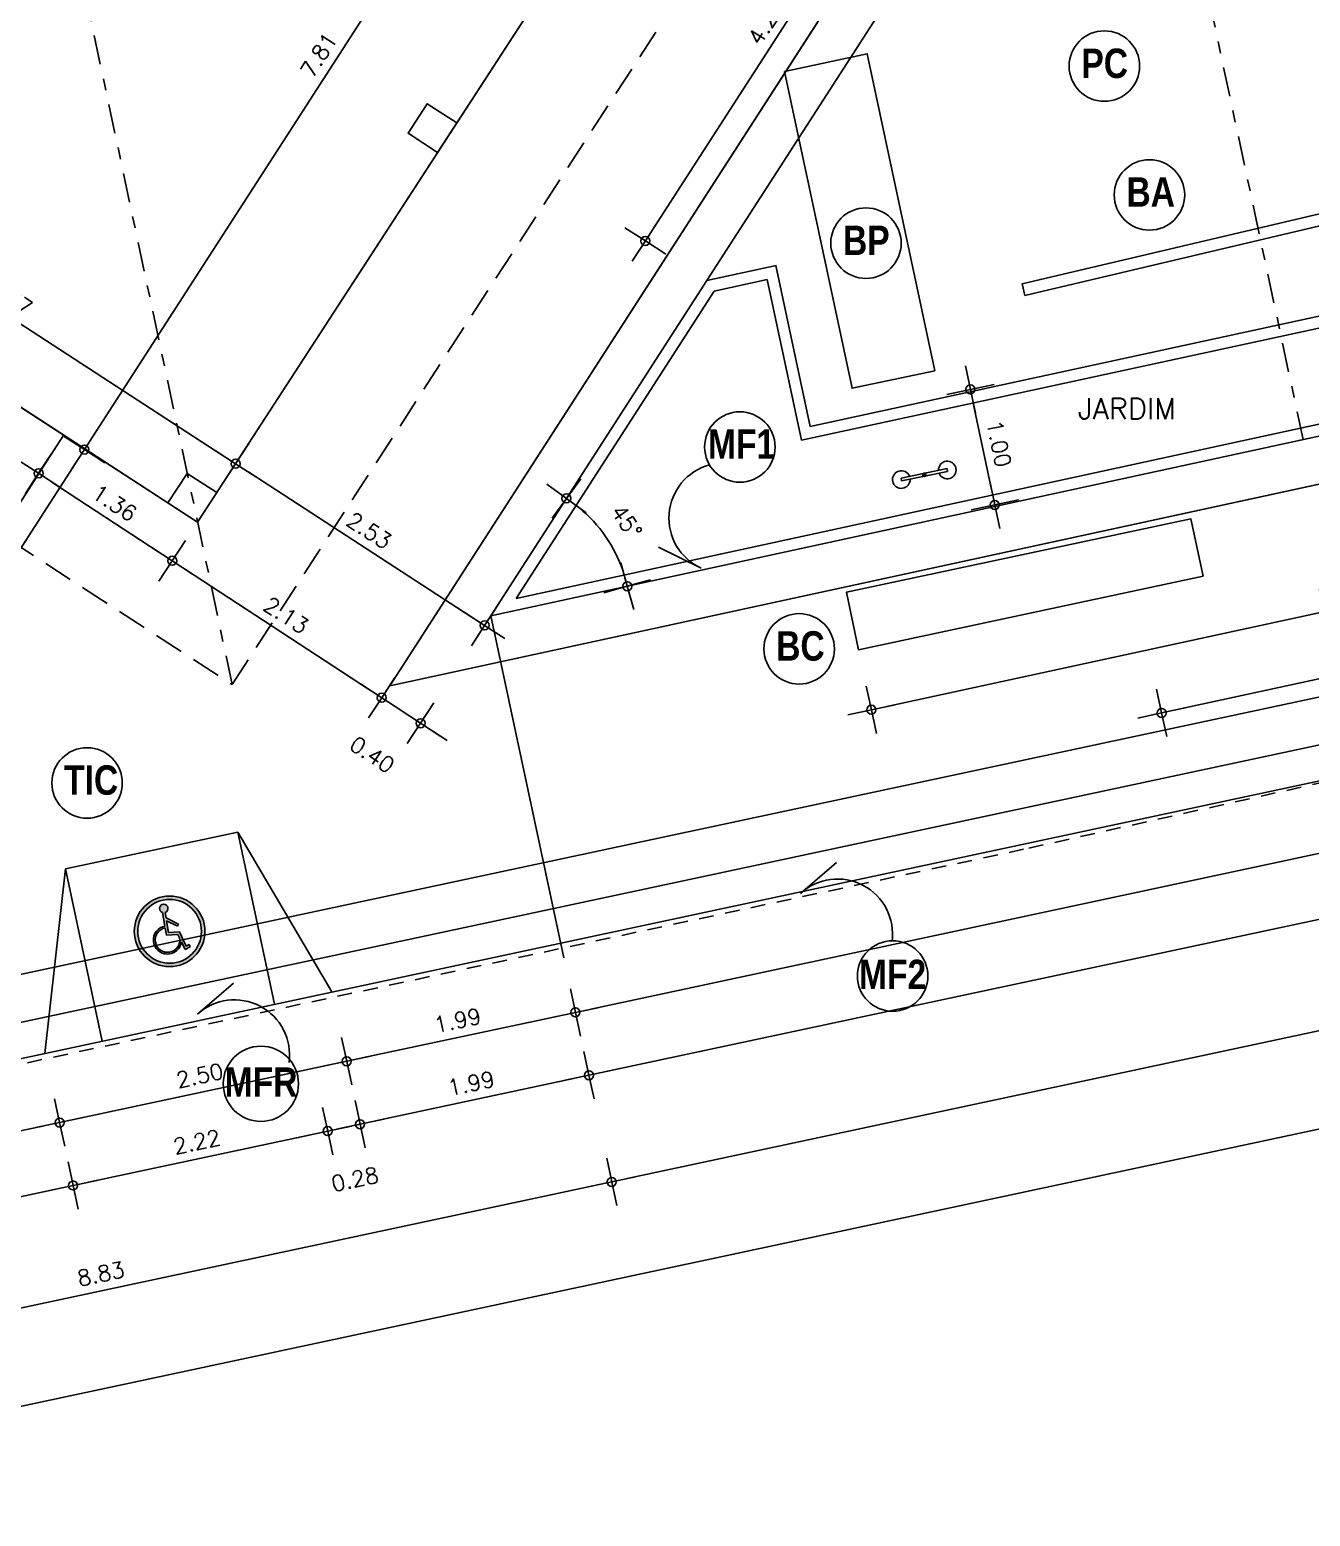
# Model space of a CAD drawing. Extents: x -599692 to 469028, y -9431878 to 9424999.
# Drawn here: x 2088.88 to 2099.79, y -491.66 to -479 of the extents above; entities that cross this region are included whole.
import ezdxf
from ezdxf.enums import TextEntityAlignment as Align

# ---------------------------------------------------------------- set-up
doc = ezdxf.new("R2010")
doc.units = 0
doc.header["$LTSCALE"] = 0.5
doc.header["$MEASUREMENT"] = 0
doc.header["$PDMODE"] = 34
for name, pattern in [('DASHDOT', [1, 0.5, -0.25, 0, -0.25]), ('DASHED', [0.75, 0.5, -0.25]), ('HIDDEN', [0.375, 0.25, -0.125])]:
    doc.linetypes.add(name, pattern=pattern)
doc.layers.get('0').update_dxf_attribs({"linetype": 'CONTINUOUS'})
doc.layers.get('DEFPOINTS').update_dxf_attribs({"linetype": 'CONTINUOUS'})
for name, color, linetype in [('1', 1, 'CONTINUOUS'), ('COTAS', 2, 'CONTINUOUS'), ('DEMOLIR', 253, 'HIDDEN'), ('EIXO', 253, 'DASHDOT'), ('HACH', 8, 'CONTINUOUS'), ('LAY', 7, 'CONTINUOUS'), ('P1', 1, 'CONTINUOUS'), ('P2', 2, 'CONTINUOUS'), ('P3', 3, 'CONTINUOUS'), ('P6', 4, 'CONTINUOUS'), ('PROJEÇÃO', 1, 'DASHED'), ('PVISTA', 1, 'CONTINUOUS'), ('TEXT', 3, 'CONTINUOUS'), ('TEXTO', 3, 'CONTINUOUS')]:
    doc.layers.add(name, color=color, linetype=linetype)
doc.styles.add('ARIAL', font='ARIALNB.TTF')
doc.styles.add('ROMANS', font='romans')
doc.dimstyles.new('BOLA50$0', dxfattribs={"dimscale": 0.5, "dimtxt": 0.25, "dimasz": 0.18, "dimexe": 0.18, "dimexo": 0.0625, "dimgap": 0.1, "dimtad": 1, "dimzin": 0, "dimdsep": 46, "dimtxsty": 'ROMANS', "dimblk1": 'BOLA', "dimblk2": 'BOLA', "dimsah": 1, "dimcen": 0.09, "dimse1": 1, "dimse2": 1, "dimclrt": 256, "dimadec": 0, "dimazin": 0, "dimtfac": 1, "dimtofl": 0, "dimtmove": 2, "dimatfit": 3, "dimldrblk": 'BOLA', "dimfxl": 1, "dimtolj": 1, "dimtzin": 0, "dimarcsym": 0})
doc.dimstyles.new('BOLA50$2', dxfattribs={"dimscale": 0.5, "dimtxt": 0.2, "dimasz": 0.18, "dimexe": 0.18, "dimexo": 0.0625, "dimgap": 0.2, "dimtad": 1, "dimzin": 4, "dimdsep": 46, "dimtxsty": 'ROMANS', "dimblk1": 'BOLA', "dimblk2": 'BOLA', "dimsah": 1, "dimcen": 0.09, "dimse1": 1, "dimse2": 1, "dimclrd": 256, "dimclrt": 3, "dimadec": 0, "dimazin": 0, "dimtfac": 1, "dimtofl": 0, "dimtmove": 2, "dimatfit": 3, "dimldrblk": 'BOLA', "dimfxl": 1, "dimtolj": 1, "dimtzin": 0, "dimarcsym": 0})

# ---------------------------------------------------------------- blocks, each defined once
blk = doc.blocks.new('A$C44756B37')
at = {"layer": 'PVISTA'}
for p, q in [((0.126, 0.484), (0.143, 0.324)), ((0.155, 0.483), (0.162, 0.42)), ((0.162, 0.42), (0.302, 0.338)), ((0.166, 0.385), (0.181, 0.248)), ((0.166, 0.385), (0.287, 0.314)), ((0.146, 0.304), (0.155, 0.219)), ((0.155, 0.219), (0.287, 0.219)), ((0.181, 0.248), (0.306, 0.248)), ((0.302, 0.338), (0.287, 0.314)), ((0.287, 0.219), (0.304, 0.177)), ((0.306, 0.248), (0.375, 0.079)), ((0.322, 0.133), (0.359, 0.042)), ((0.359, 0.042), (0.42, 0.067)), ((0.375, 0.079), (0.409, 0.093)), ((0.409, 0.093), (0.42, 0.067))]:
    blk.add_line(p, q, dxfattribs=at)
blk.add_lwpolyline([(0.146, 0.304, 2.388986), (0.304, 0.177, -0.830114)], format="xyb", dxfattribs=at)
for centre, radius, start, end in [((0.143, 0.53), 0.0491, 284.7935, 250.3107), ((0.162, 0.163), 0.163, 96.6867, 349.3931)]:
    blk.add_arc(centre, radius, start, end, dxfattribs=at)
blk = doc.blocks.new('A$C6E743D22')
at = {"layer": '1', "ltscale": 3}
h = blk.add_hatch(color=256, dxfattribs=at)
h.paths.add_polyline_path([(0, 0.408, 1), (0.816, 0.408, 1)])
h.paths.add_polyline_path([(0.776, 0.408, -1), (0.04, 0.408, -1)], flags=16)
h.paths.add_polyline_path([(0.624, 0.24), (0.635, 0.213), (0.574, 0.188), (0.537, 0.279, -0.360974), (0.377, 0.147, -0.943286), (0.359, 0.471), (0.341, 0.631, -6.596073), (0.37, 0.63), (0.377, 0.567), (0.517, 0.485), (0.502, 0.46), (0.381, 0.531), (0.396, 0.395), (0.522, 0.395), (0.59, 0.226)], flags=0)
h.paths.add_polyline_path([(0.519, 0.324, -2.386956), (0.361, 0.451), (0.37, 0.366), (0.502, 0.366)], flags=0)
h = blk.add_hatch(color=256, dxfattribs=at)
h.paths.add_polyline_path([(0.37, 0.63), (0.377, 0.567), (0.517, 0.485), (0.502, 0.46), (0.381, 0.531), (0.396, 0.395), (0.522, 0.395), (0.59, 0.226), (0.624, 0.24), (0.635, 0.213), (0.574, 0.188), (0.537, 0.279, -0.360974), (0.377, 0.147, -0.943286), (0.359, 0.471), (0.341, 0.631, -6.596073)])
h.paths.add_polyline_path([(0.519, 0.324), (0.502, 0.366), (0.37, 0.366), (0.361, 0.451, 2.386956)])
at = {"layer": 'TEXT'}
for radius in [0.408, 0.368]:
    blk.add_circle((0.408, 0.408), radius, dxfattribs=at)
at = {"layer": 'HACH', "ltscale": 3}
blk.add_blockref('A$C44756B37', (0.215, 0.147), dxfattribs=at)
blk = doc.blocks.new('A$C206D7CE9')
at = {"layer": 'HACH', "ltscale": 3, "xscale": 5.510876380422942, "yscale": 5.510876380422942, "zscale": 5.510876380422942}
blk.add_blockref('A$C6E743D22', (0, 0), dxfattribs=at)
blk = doc.blocks.new('A$C53B24436')
at = {"layer": 'PVISTA', "xscale": 0.2675669915776192, "yscale": 0.2675669915776192, "zscale": 0.2675669915776192, "rotation": 16.99718398011538}
blk.add_blockref('A$C206D7CE9', (-0.065, 0.028), dxfattribs=at)
blk = doc.blocks.new('VIVÊNCIA')
at = {"layer": 'EIXO'}
blk.add_line((2146.98, -457.66), (2146.98, -443.789), dxfattribs=at)
at = {"layer": 'P1'}
for p, q in [((2146.98, -456.246), (2152.501, -450.724)), ((2143.608, -452.874), (2146.98, -456.246))]:
    blk.add_line(p, q, dxfattribs=at)
at = {"layer": 'P2'}
blk.add_lwpolyline([(2146.98, -456.246), (2143.608, -452.874), (2144.694, -452.874), (2144.694, -448.574), (2143.608, -448.574), (2146.98, -445.203), (2152.501, -450.724), (2146.98, -456.246)], dxfattribs=at)
at = {"layer": 'P6'}
for points in [[(2149.634, -453.591), (2149.846, -453.379), (2149.634, -453.167), (2149.422, -453.379)], [(2146.98, -456.246), (2147.192, -456.034), (2146.98, -455.822), (2146.767, -456.034)]]:
    blk.add_lwpolyline(points, close=True, dxfattribs=at)
at = {"layer": 'PROJEÇÃO'}
for p, q in [((2146.98, -457.66), (2153.915, -450.724)), ((2142.194, -452.874), (2146.98, -457.66))]:
    blk.add_line(p, q, dxfattribs=at)
at = {"layer": 'TEXTO', "color": 3, "style": 'ROMANS'}
for tag, p in [('P8', (2144.854, -449.234)), ('C1', (2141.106, -450.573))]:
    blk.add_attdef(tag, text='', height=0.12, dxfattribs=at).set_placement(p, align=Align.MIDDLE_CENTER)
blk = doc.blocks.new('BOLA')
for q in [(0, 1.528), (-1.528, 0), (0, -1.528), (1.528, 0)]:
    blk.add_line((0, 0), q)
blk.add_circle((0, 0), 0.284)
blk = doc.blocks.new('*D211')
at = {"layer": 'COTAS', "color": 253, "lineweight": -2, "transparency": 16777216}
blk.add_arc((2096.317, -471.367), 2.359, 240.4732, 324.2077, dxfattribs=at)
at = {"layer": 'DEFPOINTS', "color": 0, "transparency": 16777216}
for p in [(2096.317, -471.367, 23.401), (2096.317, -471.367, 23.401), (2096.206, -473.724), (2093.397, -475.896, 23.401), (2110.334, -480.301, 23.401)]:
    blk.add_point(p, dxfattribs=at)
at = {"layer": 'COTAS', "color": 253, "lineweight": -2, "transparency": 16777216, "xscale": 0.135, "yscale": 0.135, "zscale": 0.135}
for p, rotation in [((2098.307, -472.635), 55.84712973515869), ((2095.039, -473.35), 148.8337923055301)]:
    blk.add_blockref('BOLA', p, dxfattribs=dict(at, rotation=rotation))
at = {"layer": 'COTAS', "color": 3, "transparency": 16777216, "insert": (2096.775, -473.459), "char_height": 0.135, "attachment_point": 5, "rotation": 12.3405, "style": 'ROMANS'}
blk.add_mtext('\\A1;90°', dxfattribs=at)
blk = doc.blocks.new('*D215')
at = {"layer": 'COTAS', "color": 253, "lineweight": -2, "transparency": 16777216}
blk.add_line((2094.199, -480.686), (2096.352, -477.344), dxfattribs=at)
at = {"layer": 'DEFPOINTS', "color": 0, "transparency": 16777216}
for p in [(2096.425, -477.231), (2096.949, -477.568, 8.021), (2094.649, -481.137, 15.778)]:
    blk.add_point(p, dxfattribs=at)
at = {"layer": 'COTAS', "color": 253, "lineweight": -2, "transparency": 16777216, "xscale": 0.135, "yscale": 0.135, "zscale": 0.135}
for p, rotation in [((2096.425, -477.231), 57.20373872580974), ((2094.126, -480.799), 237.2037387258097)]:
    blk.add_blockref('BOLA', p, dxfattribs=dict(at, rotation=rotation))
at = {"layer": 'COTAS', "transparency": 16777216, "insert": (2095.156, -478.938), "char_height": 0.135, "attachment_point": 5, "rotation": 57.2037, "style": 'ROMANS'}
blk.add_mtext('\\A1;4.25', dxfattribs=at)
blk = doc.blocks.new('*D220')
at = {"layer": 'COTAS', "color": 253, "lineweight": -2, "transparency": 16777216}
blk.add_line((2096.922, -482.195), (2097.074, -482.915), dxfattribs=at)
at = {"layer": 'DEFPOINTS', "color": 0, "transparency": 16777216}
for p in [(2095.525, -482.353, 23.196), (2099.728, -482.491, 24.028), (2097.102, -483.047)]:
    blk.add_point(p, dxfattribs=at)
at = {"layer": 'COTAS', "color": 253, "lineweight": -2, "transparency": 16777216, "xscale": 0.135, "yscale": 0.135, "zscale": 0.135}
for p, rotation in [((2096.894, -482.063), 101.9630715646579), ((2097.102, -483.047), 281.9630715646579)]:
    blk.add_blockref('BOLA', p, dxfattribs=dict(at, rotation=rotation))
at = {"layer": 'COTAS', "transparency": 16777216, "insert": (2097.137, -482.525), "char_height": 0.135, "attachment_point": 5, "rotation": 281.9631, "style": 'ROMANS'}
blk.add_mtext('\\A1;1.00', dxfattribs=at)
blk = doc.blocks.new('*D222')
at = {"layer": 'COTAS', "color": 253, "lineweight": -2, "transparency": 16777216}
blk.add_line((2096.183, -484.763), (2103.984, -483.071), dxfattribs=at)
at = {"layer": 'DEFPOINTS', "color": 0, "transparency": 16777216}
for p in [(2103.593, -480.629, 9.786), (2104.116, -483.042), (2095.739, -483.356, 23.408)]:
    blk.add_point(p, dxfattribs=at)
at = {"layer": 'COTAS', "color": 253, "lineweight": -2, "transparency": 16777216, "xscale": 0.135, "yscale": 0.135, "zscale": 0.135}
for p, rotation in [((2104.116, -483.042), 12.24024774079845), ((2096.051, -484.792), 192.2402477407984)]:
    blk.add_blockref('BOLA', p, dxfattribs=dict(at, rotation=rotation))
at = {"layer": 'COTAS', "transparency": 16777216, "insert": (2100.053, -483.778), "char_height": 0.135, "attachment_point": 5, "rotation": 12.2402, "style": 'ROMANS'}
blk.add_mtext('\\A1;8.25', dxfattribs=at)
blk = doc.blocks.new('*D225')
at = {"layer": 'COTAS', "color": 253, "lineweight": -2, "transparency": 16777216}
blk.add_line((2098.654, -484.79), (2101.703, -484.129), dxfattribs=at)
at = {"layer": 'DEFPOINTS', "color": 0, "transparency": 16777216}
for p in [(2101.407, -482.127, 11.447), (2098.094, -482.845, 13.743), (2101.835, -484.1)]:
    blk.add_point(p, dxfattribs=at)
at = {"layer": 'COTAS', "color": 253, "lineweight": -2, "transparency": 16777216, "xscale": 0.135, "yscale": 0.135, "zscale": 0.135}
for p, rotation in [((2101.835, -484.1), 12.24024774079799), ((2098.522, -484.819), 192.240247740798)]:
    blk.add_blockref('BOLA', p, dxfattribs=dict(at, rotation=rotation))
at = {"layer": 'COTAS', "transparency": 16777216, "insert": (2100.148, -484.32), "char_height": 0.135, "attachment_point": 5, "rotation": 12.2402, "style": 'ROMANS'}
blk.add_mtext('\\A1;3.39', dxfattribs=at)
blk = doc.blocks.new('*D232')
at = {"layer": 'COTAS', "color": 253, "lineweight": -2, "transparency": 16777216}
blk.add_line((2086.762, -488.815), (2089.006, -488.335), dxfattribs=at)
at = {"layer": 'DEFPOINTS', "color": 0, "transparency": 16777216}
for p in [(2089.039, -487.842, 24.028), (2086.531, -488.378, 24.028), (2089.138, -488.307)]:
    blk.add_point(p, dxfattribs=at)
at = {"layer": 'COTAS', "color": 253, "lineweight": -2, "transparency": 16777216, "xscale": 0.135, "yscale": 0.135, "zscale": 0.135}
for p, rotation in [((2089.138, -488.307), 12.0604837379176), ((2086.63, -488.843), 192.0604837379176)]:
    blk.add_blockref('BOLA', p, dxfattribs=dict(at, rotation=rotation))
at = {"layer": 'COTAS', "transparency": 16777216, "insert": (2087.854, -488.436), "char_height": 0.135, "attachment_point": 5, "rotation": 12.0605, "style": 'ROMANS'}
blk.add_mtext('\\A1;2.56', dxfattribs=at)
blk = doc.blocks.new('*D233')
at = {"layer": 'COTAS', "color": 253, "lineweight": -2, "transparency": 16777216}
blk.add_line((2089.27, -488.279), (2091.451, -487.813), dxfattribs=at)
at = {"layer": 'DEFPOINTS', "color": 0, "transparency": 16777216}
for p in [(2091.484, -487.32, 24.028), (2089.039, -487.842, 24.028), (2091.583, -487.785)]:
    blk.add_point(p, dxfattribs=at)
at = {"layer": 'COTAS', "color": 253, "lineweight": -2, "transparency": 16777216, "xscale": 0.135, "yscale": 0.135, "zscale": 0.135}
for p, rotation in [((2091.583, -487.785), 12.0604837379176), ((2089.138, -488.307), 192.0604837379176)]:
    blk.add_blockref('BOLA', p, dxfattribs=dict(at, rotation=rotation))
at = {"layer": 'COTAS', "transparency": 16777216, "insert": (2090.331, -487.907), "char_height": 0.135, "attachment_point": 5, "rotation": 12.0605, "style": 'ROMANS'}
blk.add_mtext('\\A1;2.50', dxfattribs=at)
blk = doc.blocks.new('*D234')
at = {"layer": 'COTAS', "color": 253, "lineweight": -2, "transparency": 16777216}
blk.add_line((2091.715, -487.757), (2093.399, -487.397), dxfattribs=at)
at = {"layer": 'DEFPOINTS', "color": 0, "transparency": 16777216}
for p in [(2092.81, -483.992, 22.689), (2091.484, -487.32, 24.028), (2093.531, -487.369)]:
    blk.add_point(p, dxfattribs=at)
at = {"layer": 'COTAS', "color": 253, "lineweight": -2, "transparency": 16777216, "xscale": 0.135, "yscale": 0.135, "zscale": 0.135}
for p, rotation in [((2093.531, -487.369), 12.0604837379176), ((2091.583, -487.785), 192.0604837379176)]:
    blk.add_blockref('BOLA', p, dxfattribs=dict(at, rotation=rotation))
at = {"layer": 'COTAS', "transparency": 16777216, "insert": (2092.527, -487.437), "char_height": 0.135, "attachment_point": 5, "rotation": 12.0605, "style": 'ROMANS'}
blk.add_mtext('\\A1;1.99', dxfattribs=at)
blk = doc.blocks.new('*D235')
at = {"layer": 'COTAS', "color": 253, "lineweight": -2, "transparency": 16777216}
blk.add_line((2093.663, -487.34), (2107.332, -484.42), dxfattribs=at)
at = {"layer": 'DEFPOINTS', "color": 0, "transparency": 16777216}
for p in [(2106.734, -480.971, 7.756), (2092.81, -483.992, 22.689), (2107.464, -484.392)]:
    blk.add_point(p, dxfattribs=at)
at = {"layer": 'COTAS', "color": 253, "lineweight": -2, "transparency": 16777216, "xscale": 0.135, "yscale": 0.135, "zscale": 0.135}
for p, rotation in [((2107.464, -484.392), 12.0604837379176), ((2093.531, -487.369), 192.0604837379176)]:
    blk.add_blockref('BOLA', p, dxfattribs=dict(at, rotation=rotation))
at = {"layer": 'COTAS', "transparency": 16777216, "insert": (2100.468, -485.741), "char_height": 0.135, "attachment_point": 5, "rotation": 12.0605, "style": 'ROMANS'}
blk.add_mtext('\\A1;14.25', dxfattribs=at)
blk = doc.blocks.new('*D236')
at = {"layer": 'COTAS', "color": 253, "lineweight": -2, "transparency": 16777216}
blk.add_line((2085.138, -489.722), (2089.121, -488.871), dxfattribs=at)
at = {"layer": 'DEFPOINTS', "color": 0, "transparency": 16777216}
for p in [(2089.039, -487.842, 24.028), (2084.792, -488.75, 24.028), (2089.253, -488.843)]:
    blk.add_point(p, dxfattribs=at)
at = {"layer": 'COTAS', "color": 253, "lineweight": -2, "transparency": 16777216, "xscale": 0.135, "yscale": 0.135, "zscale": 0.135}
for p, rotation in [((2089.253, -488.843), 12.06048373791165), ((2085.006, -489.75), 192.0604837379116)]:
    blk.add_blockref('BOLA', p, dxfattribs=dict(at, rotation=rotation))
at = {"layer": 'COTAS', "transparency": 16777216, "insert": (2087.1, -489.157), "char_height": 0.135, "attachment_point": 5, "rotation": 12.0605, "style": 'ROMANS'}
blk.add_mtext('\\A1;4.34', dxfattribs=at)
blk = doc.blocks.new('*D237')
at = {"layer": 'COTAS', "color": 253, "lineweight": -2, "transparency": 16777216}
blk.add_line((2089.385, -488.815), (2091.289, -488.408), dxfattribs=at)
at = {"layer": 'DEFPOINTS', "color": 0, "transparency": 16777216}
for p in [(2091.207, -487.379, 24.028), (2089.039, -487.842, 24.028), (2091.421, -488.38)]:
    blk.add_point(p, dxfattribs=at)
at = {"layer": 'COTAS', "color": 253, "lineweight": -2, "transparency": 16777216, "xscale": 0.135, "yscale": 0.135, "zscale": 0.135}
for p, rotation in [((2091.421, -488.38), 12.06048373791273), ((2089.253, -488.843), 192.0604837379127)]:
    blk.add_blockref('BOLA', p, dxfattribs=dict(at, rotation=rotation))
at = {"layer": 'COTAS', "transparency": 16777216, "insert": (2090.307, -488.472), "char_height": 0.135, "attachment_point": 5, "rotation": 12.0605, "style": 'ROMANS'}
blk.add_mtext('\\A1;2.22', dxfattribs=at)
blk = doc.blocks.new('*D238')
at = {"layer": 'COTAS', "color": 253, "lineweight": -2, "transparency": 16777216}
for p, q in [((2091.829, -488.292), (2091.961, -488.264)), ((2091.289, -488.408), (2091.157, -488.436))]:
    blk.add_line(p, q, dxfattribs=at)
at = {"layer": 'DEFPOINTS', "color": 0, "transparency": 16777216}
for p in [(2091.207, -487.379, 24.028), (2091.484, -487.32, 24.028), (2091.697, -488.321)]:
    blk.add_point(p, dxfattribs=at)
at = {"layer": 'COTAS', "color": 253, "lineweight": -2, "transparency": 16777216, "xscale": 0.135, "yscale": 0.135, "zscale": 0.135}
for p, rotation in [((2091.421, -488.38), 12.06048373791272), ((2091.697, -488.321), 192.0604837379127)]:
    blk.add_blockref('BOLA', p, dxfattribs=dict(at, rotation=rotation))
at = {"layer": 'COTAS', "transparency": 16777216, "insert": (2091.653, -488.79), "char_height": 0.135, "attachment_point": 5, "rotation": 12.0605, "style": 'ROMANS'}
blk.add_mtext('\\A1;0.28', dxfattribs=at)
blk = doc.blocks.new('*D239')
at = {"layer": 'COTAS', "color": 253, "lineweight": -2, "transparency": 16777216}
blk.add_line((2091.829, -488.292), (2093.514, -487.932), dxfattribs=at)
at = {"layer": 'DEFPOINTS', "color": 0, "transparency": 16777216}
for p in [(2093.432, -486.904, 24.028), (2091.484, -487.32, 24.028), (2093.646, -487.904)]:
    blk.add_point(p, dxfattribs=at)
at = {"layer": 'COTAS', "color": 253, "lineweight": -2, "transparency": 16777216, "xscale": 0.135, "yscale": 0.135, "zscale": 0.135}
for p, rotation in [((2093.646, -487.904), 12.06048373791272), ((2091.697, -488.321), 192.0604837379127)]:
    blk.add_blockref('BOLA', p, dxfattribs=dict(at, rotation=rotation))
at = {"layer": 'COTAS', "transparency": 16777216, "insert": (2092.642, -487.973), "char_height": 0.135, "attachment_point": 5, "rotation": 12.0605, "style": 'ROMANS'}
blk.add_mtext('\\A1;1.99', dxfattribs=at)
blk = doc.blocks.new('*D240')
at = {"layer": 'COTAS', "color": 253, "lineweight": -2, "transparency": 16777216}
blk.add_line((2093.778, -487.876), (2107.447, -484.956), dxfattribs=at)
at = {"layer": 'DEFPOINTS', "color": 0, "transparency": 16777216}
for p in [(2106.734, -480.971, 7.756), (2107.579, -484.927), (2093.432, -486.904, 24.028)]:
    blk.add_point(p, dxfattribs=at)
at = {"layer": 'COTAS', "color": 253, "lineweight": -2, "transparency": 16777216, "xscale": 0.135, "yscale": 0.135, "zscale": 0.135}
for p, rotation in [((2107.579, -484.927), 12.06048373791272), ((2093.646, -487.904), 192.0604837379127)]:
    blk.add_blockref('BOLA', p, dxfattribs=dict(at, rotation=rotation))
at = {"layer": 'COTAS', "transparency": 16777216, "insert": (2100.583, -486.276), "char_height": 0.135, "attachment_point": 5, "rotation": 12.0605, "style": 'ROMANS'}
blk.add_mtext('\\A1;14.25', dxfattribs=at)
blk = doc.blocks.new('*D241')
at = {"layer": 'COTAS', "color": 253, "lineweight": -2, "transparency": 16777216}
blk.add_line((2085.332, -490.63), (2093.708, -488.84), dxfattribs=at)
at = {"layer": 'DEFPOINTS', "color": 0, "transparency": 16777216}
for p in [(2093.432, -486.904, 24.028), (2084.792, -488.75, 24.028), (2093.84, -488.812)]:
    blk.add_point(p, dxfattribs=at)
at = {"layer": 'COTAS', "color": 253, "lineweight": -2, "transparency": 16777216, "xscale": 0.135, "yscale": 0.135, "zscale": 0.135}
for p, rotation in [((2093.84, -488.812), 12.06048373791147), ((2085.2, -490.658), 192.0604837379115)]:
    blk.add_blockref('BOLA', p, dxfattribs=dict(at, rotation=rotation))
at = {"layer": 'COTAS', "transparency": 16777216, "insert": (2089.49, -489.596), "char_height": 0.135, "attachment_point": 5, "rotation": 12.0605, "style": 'ROMANS'}
blk.add_mtext('\\A1;8.83', dxfattribs=at)
blk = doc.blocks.new('*D242')
at = {"layer": 'COTAS', "color": 253, "lineweight": -2, "transparency": 16777216}
blk.add_line((2093.972, -488.784), (2107.641, -485.863), dxfattribs=at)
at = {"layer": 'DEFPOINTS', "color": 0, "transparency": 16777216}
for p in [(2106.734, -480.971, 7.756), (2107.773, -485.835), (2093.432, -486.904, 24.028)]:
    blk.add_point(p, dxfattribs=at)
at = {"layer": 'COTAS', "color": 253, "lineweight": -2, "transparency": 16777216, "xscale": 0.135, "yscale": 0.135, "zscale": 0.135}
for p, rotation in [((2107.773, -485.835), 12.06048373791145), ((2093.84, -488.812), 192.0604837379114)]:
    blk.add_blockref('BOLA', p, dxfattribs=dict(at, rotation=rotation))
at = {"layer": 'COTAS', "transparency": 16777216, "insert": (2100.777, -487.184), "char_height": 0.135, "attachment_point": 5, "rotation": 12.0605, "style": 'ROMANS'}
blk.add_mtext('\\A1;14.25', dxfattribs=at)
blk = doc.blocks.new('*D247')
at = {"layer": 'COTAS', "color": 253, "lineweight": -2, "transparency": 16777216}
for p, q in [((2088.511, -482.485), (2088.398, -482.411)), ((2089.072, -482.852), (2089.184, -482.926))]:
    blk.add_line(p, q, dxfattribs=at)
at = {"layer": 'DEFPOINTS', "color": 0, "transparency": 16777216}
for p in [(2088.831, -482.243, 23.401), (2089.167, -482.459, 23.401), (2088.959, -482.778)]:
    blk.add_point(p, dxfattribs=at)
at = {"layer": 'COTAS', "color": 253, "lineweight": -2, "transparency": 16777216, "xscale": 0.135, "yscale": 0.135, "zscale": 0.135}
for p, rotation in [((2088.624, -482.559), 326.8118607017123), ((2088.959, -482.778), 146.8118607017123)]:
    blk.add_blockref('BOLA', p, dxfattribs=dict(at, rotation=rotation))
at = {"layer": 'COTAS', "transparency": 16777216, "insert": (2088.545, -483.045), "char_height": 0.135, "attachment_point": 5, "rotation": 326.8119, "style": 'ROMANS'}
blk.add_mtext('\\A1;0.40', dxfattribs=at)
blk = doc.blocks.new('*D248')
at = {"layer": 'COTAS', "color": 253, "lineweight": -2, "transparency": 16777216}
blk.add_line((2089.072, -482.852), (2089.984, -483.449), dxfattribs=at)
at = {"layer": 'DEFPOINTS', "color": 0, "transparency": 16777216}
for p in [(2089.167, -482.459, 23.401), (2090.313, -483.193, 22.689), (2090.097, -483.523)]:
    blk.add_point(p, dxfattribs=at)
at = {"layer": 'COTAS', "color": 253, "lineweight": -2, "transparency": 16777216, "xscale": 0.135, "yscale": 0.135, "zscale": 0.135}
for p, rotation in [((2088.959, -482.778), 146.8118607017123), ((2090.097, -483.523), 326.8118607017123)]:
    blk.add_blockref('BOLA', p, dxfattribs=dict(at, rotation=rotation))
at = {"layer": 'COTAS', "transparency": 16777216, "insert": (2089.606, -483.031), "char_height": 0.135, "attachment_point": 5, "rotation": 326.8119, "style": 'ROMANS'}
blk.add_mtext('\\A1;1.36', dxfattribs=at)
blk = doc.blocks.new('*D249')
at = {"layer": 'COTAS', "color": 253, "lineweight": -2, "transparency": 16777216}
blk.add_line((2090.21, -483.597), (2091.768, -484.615), dxfattribs=at)
at = {"layer": 'DEFPOINTS', "color": 0, "transparency": 16777216}
for p in [(2090.313, -483.193, 22.689), (2092.104, -484.348, 22.689), (2091.881, -484.689)]:
    blk.add_point(p, dxfattribs=at)
at = {"layer": 'COTAS', "color": 253, "lineweight": -2, "transparency": 16777216, "xscale": 0.135, "yscale": 0.135, "zscale": 0.135}
for p, rotation in [((2090.097, -483.523), 146.8118607017123), ((2091.881, -484.689), 326.8118607017123)]:
    blk.add_blockref('BOLA', p, dxfattribs=dict(at, rotation=rotation))
at = {"layer": 'COTAS', "transparency": 16777216, "insert": (2091.067, -483.987), "char_height": 0.135, "attachment_point": 5, "rotation": 326.8119, "style": 'ROMANS'}
blk.add_mtext('\\A1;2.13', dxfattribs=at)
blk = doc.blocks.new('*D250')
at = {"layer": 'COTAS', "color": 253, "lineweight": -2, "transparency": 16777216}
for p, q in [((2091.768, -484.615), (2091.655, -484.542)), ((2092.325, -484.98), (2092.438, -485.054))]:
    blk.add_line(p, q, dxfattribs=at)
at = {"layer": 'DEFPOINTS', "color": 0, "transparency": 16777216}
for p in [(2092.81, -483.992, 17.405), (2092.104, -484.348, 22.689), (2092.212, -484.906)]:
    blk.add_point(p, dxfattribs=at)
at = {"layer": 'COTAS', "color": 253, "lineweight": -2, "transparency": 16777216, "xscale": 0.135, "yscale": 0.135, "zscale": 0.135}
for p, rotation in [((2091.881, -484.689), 326.8118607017123), ((2092.212, -484.906), 146.8118607017123)]:
    blk.add_blockref('BOLA', p, dxfattribs=dict(at, rotation=rotation))
at = {"layer": 'COTAS', "transparency": 16777216, "insert": (2091.8, -485.174), "char_height": 0.135, "attachment_point": 5, "rotation": 326.8119, "style": 'ROMANS'}
blk.add_mtext('\\A1;0.40', dxfattribs=at)
blk = doc.blocks.new('*D251')
at = {"layer": 'COTAS', "color": 253, "lineweight": -2, "transparency": 16777216}
blk.add_line((2086.751, -480.173), (2090.523, -482.622), dxfattribs=at)
at = {"layer": 'DEFPOINTS', "color": 0, "transparency": 16777216}
for p in [(2086.314, -480.597, 22.689), (2090.636, -482.696), (2090.313, -483.193, 22.689)]:
    blk.add_point(p, dxfattribs=at)
at = {"layer": 'COTAS', "color": 253, "lineweight": -2, "transparency": 16777216, "xscale": 0.135, "yscale": 0.135, "zscale": 0.135}
for p, rotation in [((2086.637, -480.099), 146.9999999999978), ((2090.636, -482.696), 326.9999999999978)]:
    blk.add_blockref('BOLA', p, dxfattribs=dict(at, rotation=rotation))
at = {"layer": 'COTAS', "transparency": 16777216, "insert": (2088.714, -481.278), "char_height": 0.135, "attachment_point": 5, "rotation": 327, "style": 'ROMANS'}
blk.add_mtext('\\A1;4.77', dxfattribs=at)
blk = doc.blocks.new('*D252')
at = {"layer": 'COTAS', "color": 253, "lineweight": -2, "transparency": 16777216}
blk.add_line((2090.749, -482.769), (2092.644, -484), dxfattribs=at)
at = {"layer": 'DEFPOINTS', "color": 0, "transparency": 16777216}
for p in [(2090.313, -483.193, 22.689), (2092.757, -484.073), (2092.81, -483.992, 22.689)]:
    blk.add_point(p, dxfattribs=at)
at = {"layer": 'COTAS', "color": 253, "lineweight": -2, "transparency": 16777216, "xscale": 0.135, "yscale": 0.135, "zscale": 0.135}
for p, rotation in [((2090.636, -482.696), 146.9999999999978), ((2092.757, -484.073), 326.9999999999978)]:
    blk.add_blockref('BOLA', p, dxfattribs=dict(at, rotation=rotation))
at = {"layer": 'COTAS', "transparency": 16777216, "insert": (2091.774, -483.265), "char_height": 0.135, "attachment_point": 5, "rotation": 327, "style": 'ROMANS'}
blk.add_mtext('\\A1;2.53', dxfattribs=at)
blk = doc.blocks.new('*D256')
at = {"layer": 'COTAS', "color": 253, "lineweight": -2, "transparency": 16777216}
blk.add_line((2085.953, -487.844), (2089.275, -482.69), dxfattribs=at)
at = {"layer": 'DEFPOINTS', "color": 0, "transparency": 16777216}
for p in [(2089.167, -482.459, 23.401), (2089.349, -482.576), (2085.698, -487.84, 23.401)]:
    blk.add_point(p, dxfattribs=at)
at = {"layer": 'COTAS', "color": 253, "lineweight": -2, "transparency": 16777216, "xscale": 0.135, "yscale": 0.135, "zscale": 0.135}
for p, rotation in [((2089.349, -482.576), 57.19440007189176), ((2085.88, -487.957), 237.1944000718918)]:
    blk.add_blockref('BOLA', p, dxfattribs=dict(at, rotation=rotation))
at = {"layer": 'COTAS', "transparency": 16777216, "insert": (2087.495, -485.19), "char_height": 0.135, "attachment_point": 5, "rotation": 57.1944, "style": 'ROMANS'}
blk.add_mtext('\\A1;6.40', dxfattribs=at)
blk = doc.blocks.new('*D257')
at = {"layer": 'COTAS', "color": 253, "lineweight": -2, "transparency": 16777216}
blk.add_line((2089.422, -482.463), (2093.508, -476.124), dxfattribs=at)
at = {"layer": 'DEFPOINTS', "color": 0, "transparency": 16777216}
for p in [(2093.581, -476.01), (2094.566, -476.645, 22.689), (2089.167, -482.459, 23.401)]:
    blk.add_point(p, dxfattribs=at)
at = {"layer": 'COTAS', "color": 253, "lineweight": -2, "transparency": 16777216, "xscale": 0.135, "yscale": 0.135, "zscale": 0.135}
for p, rotation in [((2093.581, -476.01), 57.19440007189178), ((2089.349, -482.576), 237.1944000718918)]:
    blk.add_blockref('BOLA', p, dxfattribs=dict(at, rotation=rotation))
at = {"layer": 'COTAS', "transparency": 16777216, "insert": (2091.345, -479.216), "char_height": 0.135, "attachment_point": 5, "rotation": 57.1944, "style": 'ROMANS'}
blk.add_mtext('\\A1;7.81', dxfattribs=at)
blk = doc.blocks.new('POSTE_pl')
at = {"layer": 'LAY'}
for p, q in [((768.303, -562.559), (769.103, -562.559)), ((768.303, -562.559), (768.303, -562.609)), ((768.703, -562.559), (768.703, -562.609)), ((769.103, -562.559), (769.103, -562.609)), ((768.303, -562.609), (769.103, -562.609))]:
    blk.add_line(p, q, dxfattribs=at)
blk.add_circle((768.703, -562.584), 0.03, dxfattribs=at)
for centre, start, end in [((768.303, -562.584), 9.5941, 350.4059), ((769.103, -562.584), 189.5941, 170.4059)]:
    blk.add_arc(centre, 0.15, start, end, dxfattribs=at)
blk = doc.blocks.new('*D348')
at = {"layer": 'COTAS', "color": 253, "lineweight": -2, "transparency": 16777216}
blk.add_arc((2106.734, -480.971), 1.57, 152.4161, 187.3107, dxfattribs=at)
at = {"layer": 'DEFPOINTS', "color": 0, "transparency": 16777216}
for p in [(2103.859, -479.139, 23.401), (2105.237, -480.497), (2106.734, -480.971, 23.401), (2106.734, -480.971, 7.756), (2092.81, -483.992, 17.405)]:
    blk.add_point(p, dxfattribs=at)
at = {"layer": 'COTAS', "color": 253, "lineweight": -2, "transparency": 16777216, "xscale": 0.135, "yscale": 0.135, "zscale": 0.135}
for p, rotation in [((2105.41, -480.127), 59.95131326892344), ((2105.2, -481.304), 279.7754564406808)]:
    blk.add_blockref('BOLA', p, dxfattribs=dict(at, rotation=rotation))
at = {"layer": 'COTAS', "color": 3, "transparency": 16777216, "insert": (2104.974, -480.657), "char_height": 0.135, "attachment_point": 5, "rotation": 79.8634, "style": 'ROMANS'}
blk.add_mtext('\\A1;45°', dxfattribs=at)
blk = doc.blocks.new('*D349')
at = {"layer": 'COTAS', "color": 253, "lineweight": -2, "transparency": 16777216}
blk.add_arc((2092.81, -483.992), 1.189, 18.7476, 50.6964, dxfattribs=at)
at = {"layer": 'DEFPOINTS', "color": 0, "transparency": 16777216}
for p in [(2106.734, -480.971, 7.756), (2094.649, -481.137, 22.689), (2093.867, -483.448), (2092.81, -483.992, 22.689), (2092.81, -483.992, 17.405)]:
    blk.add_point(p, dxfattribs=at)
at = {"layer": 'COTAS', "color": 253, "lineweight": -2, "transparency": 16777216, "xscale": 0.135, "yscale": 0.135, "zscale": 0.135}
for p, rotation in [((2093.454, -482.992), 143.9500825672793), ((2093.972, -483.74), 285.493903899326)]:
    blk.add_blockref('BOLA', p, dxfattribs=dict(at, rotation=rotation))
at = {"layer": 'COTAS', "color": 3, "transparency": 16777216, "insert": (2093.966, -483.19), "char_height": 0.135, "attachment_point": 5, "rotation": 304.722, "style": 'ROMANS'}
blk.add_mtext('\\A1;45°', dxfattribs=at)
blk = doc.blocks.new('*D439')
at = {"layer": 'COTAS', "color": 253, "linetype": 'ByBlock', "lineweight": -2, "transparency": 16777216}
blk.add_line((2085.504, -491.43), (2116.672, -484.771), dxfattribs=at)
at = {"layer": 'DEFPOINTS', "color": 0, "transparency": 16777216}
for p in [(2115.579, -479.008, 22.939), (2116.804, -484.742), (2084.146, -485.724, 22.939)]:
    blk.add_point(p, dxfattribs=at)
at = {"layer": 'COTAS', "color": 253, "lineweight": -2, "transparency": 16777216, "xscale": 0.135, "yscale": 0.135, "zscale": 0.135}
for p, rotation in [((2116.804, -484.742), 12.06048373791124), ((2085.372, -491.458), 192.0604837379113)]:
    blk.add_blockref('BOLA', p, dxfattribs=dict(at, rotation=rotation))
at = {"layer": 'COTAS', "transparency": 16777216, "insert": (2101.058, -487.961), "char_height": 0.135, "attachment_point": 5, "rotation": 12.0605, "style": 'ROMANS'}
blk.add_mtext('\\A1;32.14', dxfattribs=at)

msp = doc.modelspace()

# ---------------------------------------------------------------- linework, layer by layer
at = {"layer": 'COTAS'}
msp.add_line((2092.81, -483.992, 22.689), (2093.432, -486.904, 24.028), dxfattribs=at)
at = {"layer": 'DEMOLIR'}
for p, q in [((2097.393, -485.97, 24.028), (2112.387, -482.609, 24.028)), ((2074.785, -490.815, 24.028), (2097.393, -485.97, 24.028))]:
    msp.add_line(p, q, dxfattribs=at)
at = {"layer": 'EIXO'}
msp.add_line((2096.794, -468.76, 22.024), (2099.728, -482.491, 24.028), dxfattribs=at)
at = {"layer": 'P1'}
for p, q in [((2091.95, -484.588, 22.689), (2098.123, -475.008, 22.689)), ((2094.649, -481.137, 22.689), (2096.642, -478.044, 22.689)), ((2091.95, -484.588, 18.06), (2107.768, -481.156, 7.098)), ((2079.972, -488.934, 23.401), (2112.91, -481.896, 23.401)), ((2089.167, -482.459, 23.401), (2085.796, -487.689, 23.401)), ((2094.602, -483.586), (2094.239, -483.408)), ((2095.447, -486.356), (2095.753, -486.092)), ((2090.311, -487.385), (2090.618, -487.121))]:
    msp.add_line(p, q, dxfattribs=at)
at = {"layer": 'P1', "elevation": 18.06}
msp.add_lwpolyline([(2091.95, -484.588), (2098.123, -475.008), (2107.768, -481.156), (2091.95, -484.588)], dxfattribs=at)
at = {"layer": 'P1'}
for centre, radius in [((2098.035, -479.31), 0.3), ((2098.419, -480.407), 0.3), ((2096.005, -480.818), 0.3), ((2094.931, -482.554), 0.3), ((2095.436, -484.273), 0.3), ((2089.372, -485.415), 0.3), ((2096.232, -487.059), 0.3), ((2090.852, -487.977), 0.32)]:
    msp.add_circle(centre, radius, dxfattribs=at)
for centre, start, end in [((2094.796, -483.159), 105.3853, 245.5428), ((2095.762, -486.702), 352.1709, 132.3284), ((2090.627, -487.731), 352.1709, 132.3284)]:
    msp.add_arc(centre, 0.469, start, end, dxfattribs=at)
at = {"layer": 'P2'}
for points in [[(2095.312, -479.355), (2095.887, -482.054), (2096.591, -481.904), (2096.016, -479.205)], [(2101.423, -480.201), (2097.335, -481.165), (2097.358, -481.263), (2101.446, -480.298)], [(2098.876, -483.655), (2098.772, -483.166), (2095.838, -483.791), (2095.942, -484.28)]]:
    msp.add_lwpolyline(points, close=True, dxfattribs=at)
at = {"layer": 'P3'}
for p, q in [((2095.53, -482.378, 15.373), (2103.593, -480.629, 9.786)), ((2095.456, -482.497, 15.439), (2103.711, -480.706, 9.718)), ((2093.025, -483.843, 17.241), (2106.475, -480.925, 7.921)), ((2092.81, -483.992, 17.405), (2106.734, -480.971, 7.756)), ((2094.649, -481.137, 15.778), (2095.24, -481.009, 15.368)), ((2095.238, -481.009, 22.911), (2095.53, -482.378, 23.201)), ((2092.81, -483.992, 22.689), (2094.649, -481.137, 22.689)), ((2094.711, -481.226, 15.75), (2095.163, -481.128, 15.436)), ((2095.163, -481.128, 37.855), (2095.456, -482.497, 38.145)), ((2093.025, -483.843, 22.689), (2094.711, -481.226, 22.689)), ((2080.055, -489.325, 23.401), (2112.994, -482.287, 23.401)), ((2080.12, -489.618, 23.401), (2113.056, -482.58, 23.401)), ((2089.188, -486.146, 23.222), (2090.655, -485.833, 23.222)), ((2090.655, -485.833, 23.222), (2090.968, -487.3, 23.401)), ((2090.655, -485.833, 23.222), (2090.968, -487.3, 23.401)), ((2090.655, -485.833, 23.222), (2091.457, -487.195, 23.401)), ((2089.012, -487.718, 23.401), (2089.188, -486.146, 23.222)), ((2089.188, -486.146, 23.222), (2089.501, -487.613, 23.401))]:
    msp.add_line(p, q, dxfattribs=at)

# ---------------------------------------------------------------- block references
at = {"layer": 'LAY', "xscale": 0.5, "yscale": 0.5, "zscale": 0.5, "rotation": 11.72306624909669}
msp.add_blockref('POSTE_pl', (1663.014, -285.459), dxfattribs=at)
at = {"layer": 'P1', "rotation": 12}
msp.add_blockref('VIVÊNCIA', (-104.609, -483.3, 22.689), dxfattribs=at)
at = {"layer": 'P1', "xscale": 0.5000000003108792, "yscale": 0.5000000003108792, "zscale": 0.5000000003108792, "rotation": 346.6455745224454}
msp.add_blockref('A$C53B24436', (2089.822, -487.019, -0.627), dxfattribs=at)

# ---------------------------------------------------------------- texts
at = {"layer": 'TEXTO', "style": 'ARIAL'}
for s, p in [('PC', (2097.839, -479.411, 263.894)), ('BA', (2098.223, -480.507, 263.894)), ('BP', (2095.809, -480.919, 263.894)), ('MF1', (2094.659, -482.654, 263.894)), ('BC', (2095.24, -484.373, 263.894)), ('TIC', (2089.176, -485.515, 263.894)), ('MF2', (2095.945, -487.17, 263.894)), ('MFR', (2090.543, -488.087, 263.894))]:
    msp.add_text(s, height=0.25, dxfattribs=at).set_placement(p)
at = {"layer": 'TEXTO', "insert": (2097.811, -482.137), "char_height": 0.18, "width": 3.05792, "attachment_point": 1, "style": 'ROMANS'}
msp.add_mtext('{\\C3;JARDIM}', dxfattribs=at)

# ---------------------------------------------------------------- dimensions: what is measured, and where the dimension line sits
at = {"layer": 'COTAS'}
for base, line1, line2, picture, middle in [((2096.206, -473.724), ((2110.334, -480.301, 23.401), (2096.317, -471.367, 23.401)), ((2096.317, -471.367, 23.401), (2093.397, -475.896, 23.401)), '*D211', (2096.775, -473.459)), ((2105.237, -480.497), ((2092.81, -483.992, 17.405), (2106.734, -480.971, 7.756)), ((2106.734, -480.971, 23.401), (2103.859, -479.139, 23.401)), '*D348', (2104.974, -480.657)), ((2093.867, -483.448), ((2092.81, -483.992, 17.405), (2106.734, -480.971, 7.756)), ((2092.81, -483.992, 22.689), (2094.649, -481.137, 22.689)), '*D349', (2093.966, -483.19))]:
    dim = msp.add_angular_dim_2l(base=base, line1=line1, line2=line2, dimstyle='BOLA50$2', override={"dimscale": 0.75, "dimtxt": 0.18, "dimclrd": 253}, dxfattribs=at)
    dim.commit()
    dim.dimension.update_dxf_attribs({"geometry": picture, "text_midpoint": middle})
for base, p1, p2, angle, picture, middle in [((2093.581, -476.01), (2089.167, -482.459, 23.401), (2094.566, -476.645, 22.689), 237.1944, '*D257', (2091.345, -479.216)), ((2096.425, -477.231), (2094.649, -481.137, 15.778), (2096.949, -477.568, 8.021), 237.2037, '*D215', (2095.156, -478.938)), ((2104.116, -483.042), (2095.739, -483.356, 23.408), (2103.593, -480.629, 9.786), 192.2402, '*D222', (2100.053, -483.778)), ((2107.464, -484.392), (2092.81, -483.992, 22.689), (2106.734, -480.971, 7.756), 192.0605, '*D235', (2100.468, -485.741)), ((2107.579, -484.927), (2093.432, -486.904, 24.028), (2106.734, -480.971, 7.756), 192.0605, '*D240', (2100.583, -486.276)), ((2107.773, -485.835), (2093.432, -486.904, 24.028), (2106.734, -480.971, 7.756), 192.0605, '*D242', (2100.777, -487.184)), ((2101.835, -484.1), (2098.094, -482.845, 13.743), (2101.407, -482.127, 11.447), 192.2402, '*D225', (2100.148, -484.32)), ((2088.959, -482.778), (2088.831, -482.243, 23.401), (2089.167, -482.459, 23.401), 146.8119, '*D247', (2088.545, -483.045)), ((2090.097, -483.523), (2089.167, -482.459, 23.401), (2090.313, -483.193, 22.689), 146.8119, '*D248', (2089.606, -483.031)), ((2092.757, -484.073), (2090.313, -483.193, 22.689), (2092.81, -483.992, 22.689), 147, '*D252', (2091.774, -483.265)), ((2091.881, -484.689), (2090.313, -483.193, 22.689), (2092.104, -484.348, 22.689), 146.8119, '*D249', (2091.067, -483.987)), ((2093.531, -487.369), (2091.484, -487.32, 24.028), (2092.81, -483.992, 22.689), 192.0605, '*D234', (2092.527, -487.437)), ((2092.212, -484.906), (2092.104, -484.348, 22.689), (2092.81, -483.992, 17.405), 146.8119, '*D250', (2091.8, -485.174)), ((2093.646, -487.904), (2091.484, -487.32, 24.028), (2093.432, -486.904, 24.028), 192.0605, '*D239', (2092.642, -487.973)), ((2091.583, -487.785), (2089.039, -487.842, 24.028), (2091.484, -487.32, 24.028), 192.0605, '*D233', (2090.331, -487.907)), ((2091.697, -488.321), (2091.207, -487.379, 24.028), (2091.484, -487.32, 24.028), 192.0605, '*D238', (2091.653, -488.79)), ((2089.138, -488.307), (2086.531, -488.378, 24.028), (2089.039, -487.842, 24.028), 192.0605, '*D232', (2087.854, -488.436))]:
    dim = msp.add_linear_dim(base=base, p1=p1, p2=p2, angle=angle, dimstyle='BOLA50$0', override={"dimscale": 0.75, "dimtxt": 0.18, "dimclrd": 253}, dxfattribs=at)
    dim.commit()
    dim.dimension.update_dxf_attribs({"geometry": picture, "text_midpoint": middle})
for p1, p2, distance, override, picture, middle in [((2084.146, -485.724, 22.939), (2115.579, -479.008, 22.939), -5.863, {"dimscale": 0.75, "dimtxt": 0.18, "dimclrd": 253, "dimfxl": 4, "dimfxlon": 1, "dimarcsym": 1}, '*D439', (2101.058, -487.961)), ((2086.314, -480.597, 22.689), (2090.313, -483.193, 22.689), 0.593, {"dimscale": 0.75, "dimtxt": 0.18, "dimclrd": 253}, '*D251', (2088.714, -481.278)), ((2085.698, -487.84, 23.401), (2089.167, -482.459, 23.401), -0.216, {"dimscale": 0.75, "dimtxt": 0.18, "dimclrd": 253}, '*D256', (2087.495, -485.19)), ((2084.7925, -488.7497, 24.0281), (2093.4319, -486.9038, 24.0281), -1.9515, {"dimscale": 0.75, "dimtxt": 0.18, "dimclrd": 253}, '*D241', (2089.4902, -489.5958)), ((2089.039, -487.842, 24.028), (2091.207, -487.379, 24.028), -1.023, {"dimscale": 0.75, "dimtxt": 0.18, "dimclrd": 253}, '*D237', (2090.307, -488.472)), ((2084.792, -488.75, 24.028), (2089.039, -487.842, 24.028), -1.023, {"dimscale": 0.75, "dimtxt": 0.18, "dimclrd": 253}, '*D236', (2087.1, -489.157))]:
    dim = msp.add_aligned_dim(p1=p1, p2=p2, distance=distance, dimstyle='BOLA50$0', override=override, dxfattribs=at)
    dim.commit()
    dim.dimension.update_dxf_attribs({"geometry": picture, "text_midpoint": middle})
dim = msp.add_linear_dim(base=(2097.102, -483.047), p1=(2095.525, -482.353, 23.196), p2=(2099.728, -482.491, 24.028), angle=101.9631, text='1.00', dimstyle='BOLA50$0', override={"dimscale": 0.75, "dimtxt": 0.18, "dimclrd": 253}, dxfattribs=at)
dim.commit()
dim.dimension.update_dxf_attribs({"geometry": '*D220', "text_midpoint": (2097.137, -482.525)})

doc.saveas('drawing.dxf')
